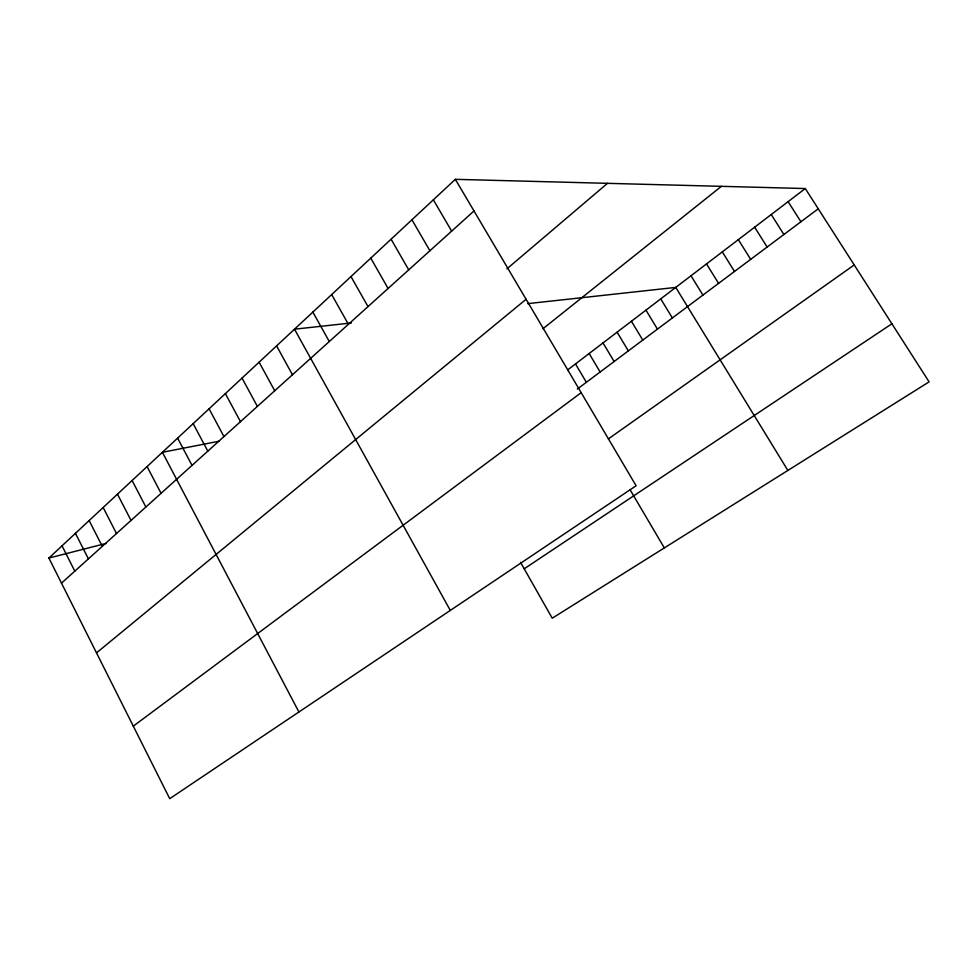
<?xml version="1.0" encoding="UTF-8"?>
<svg xmlns="http://www.w3.org/2000/svg" width="978" height="978" viewBox="0 0 978 978"><rect width="100%" height="100%" fill="white"/><g stroke="black" fill="none" stroke-linecap="round" stroke-linejoin="round"><path stroke-width="1.47" d="M455.332 179.329L636.091 485.76L169.72 798.671L48.9 558.059L455.332 179.329L805.285 188.546L929.1 381.872L552.24 618.206L520.528 562.326M61.504 583.145L474 210.967M506.897 268.877L607.485 183.338M96.516 652.876L526.091 299.268M542.937 328.742L721.385 186.333M567.656 369.916L805.285 188.546M577.313 389.073L818.256 208.791M133.301 726.141L581.176 392.667M608.353 438.914L854.222 264.952M524.208 568.793L891.899 323.791M48.9 558.059L105.917 543.462M219.316 441.176L162.397 452.301L298.913 711.984M351.395 322.96L294.5 329.195L450.296 610.419M527.753 303.632L675.749 287.41L787.865 470.442M788.109 201.651L800.921 221.761M771.239 214.524L783.879 234.512M754.649 227.189L767.143 247.043M738.341 239.634L750.676 259.353M722.302 251.884L734.49 271.468M706.519 263.926L718.573 283.375M691.006 275.759L702.913 295.087M660.737 298.877L672.363 317.96M645.957 310.148L657.448 329.109M631.421 321.249L642.778 340.087M617.106 332.178L628.341 350.894M603.023 342.923L614.135 361.53M589.147 353.51L600.137 371.995M575.504 363.938L586.36 382.3M629.954 489.538L664.319 547.924M433.352 199.818L451.653 231.126M411.934 219.769L429.904 250.747M391.09 239.194L408.731 269.867M370.772 258.131L388.095 288.473M350.98 276.578L367.997 306.615M331.676 294.561L348.4 324.293M312.862 312.092L329.293 341.53M276.591 345.894L292.471 374.757M259.109 362.178L274.72 390.772M242.031 378.095L257.397 406.396M225.368 393.621L240.478 421.665M209.072 408.804L223.95 436.579M193.167 423.633L207.801 451.139M177.605 438.12L192.018 465.381M147.079 466.567L161.064 493.315M132.116 480.516L145.869 507.02M117.47 494.159L131.028 520.418M103.155 507.509L116.504 533.523M89.145 520.553L102.299 546.335M75.44 533.328L88.411 558.866M62.03 545.822L74.805 571.14"/></g></svg>
